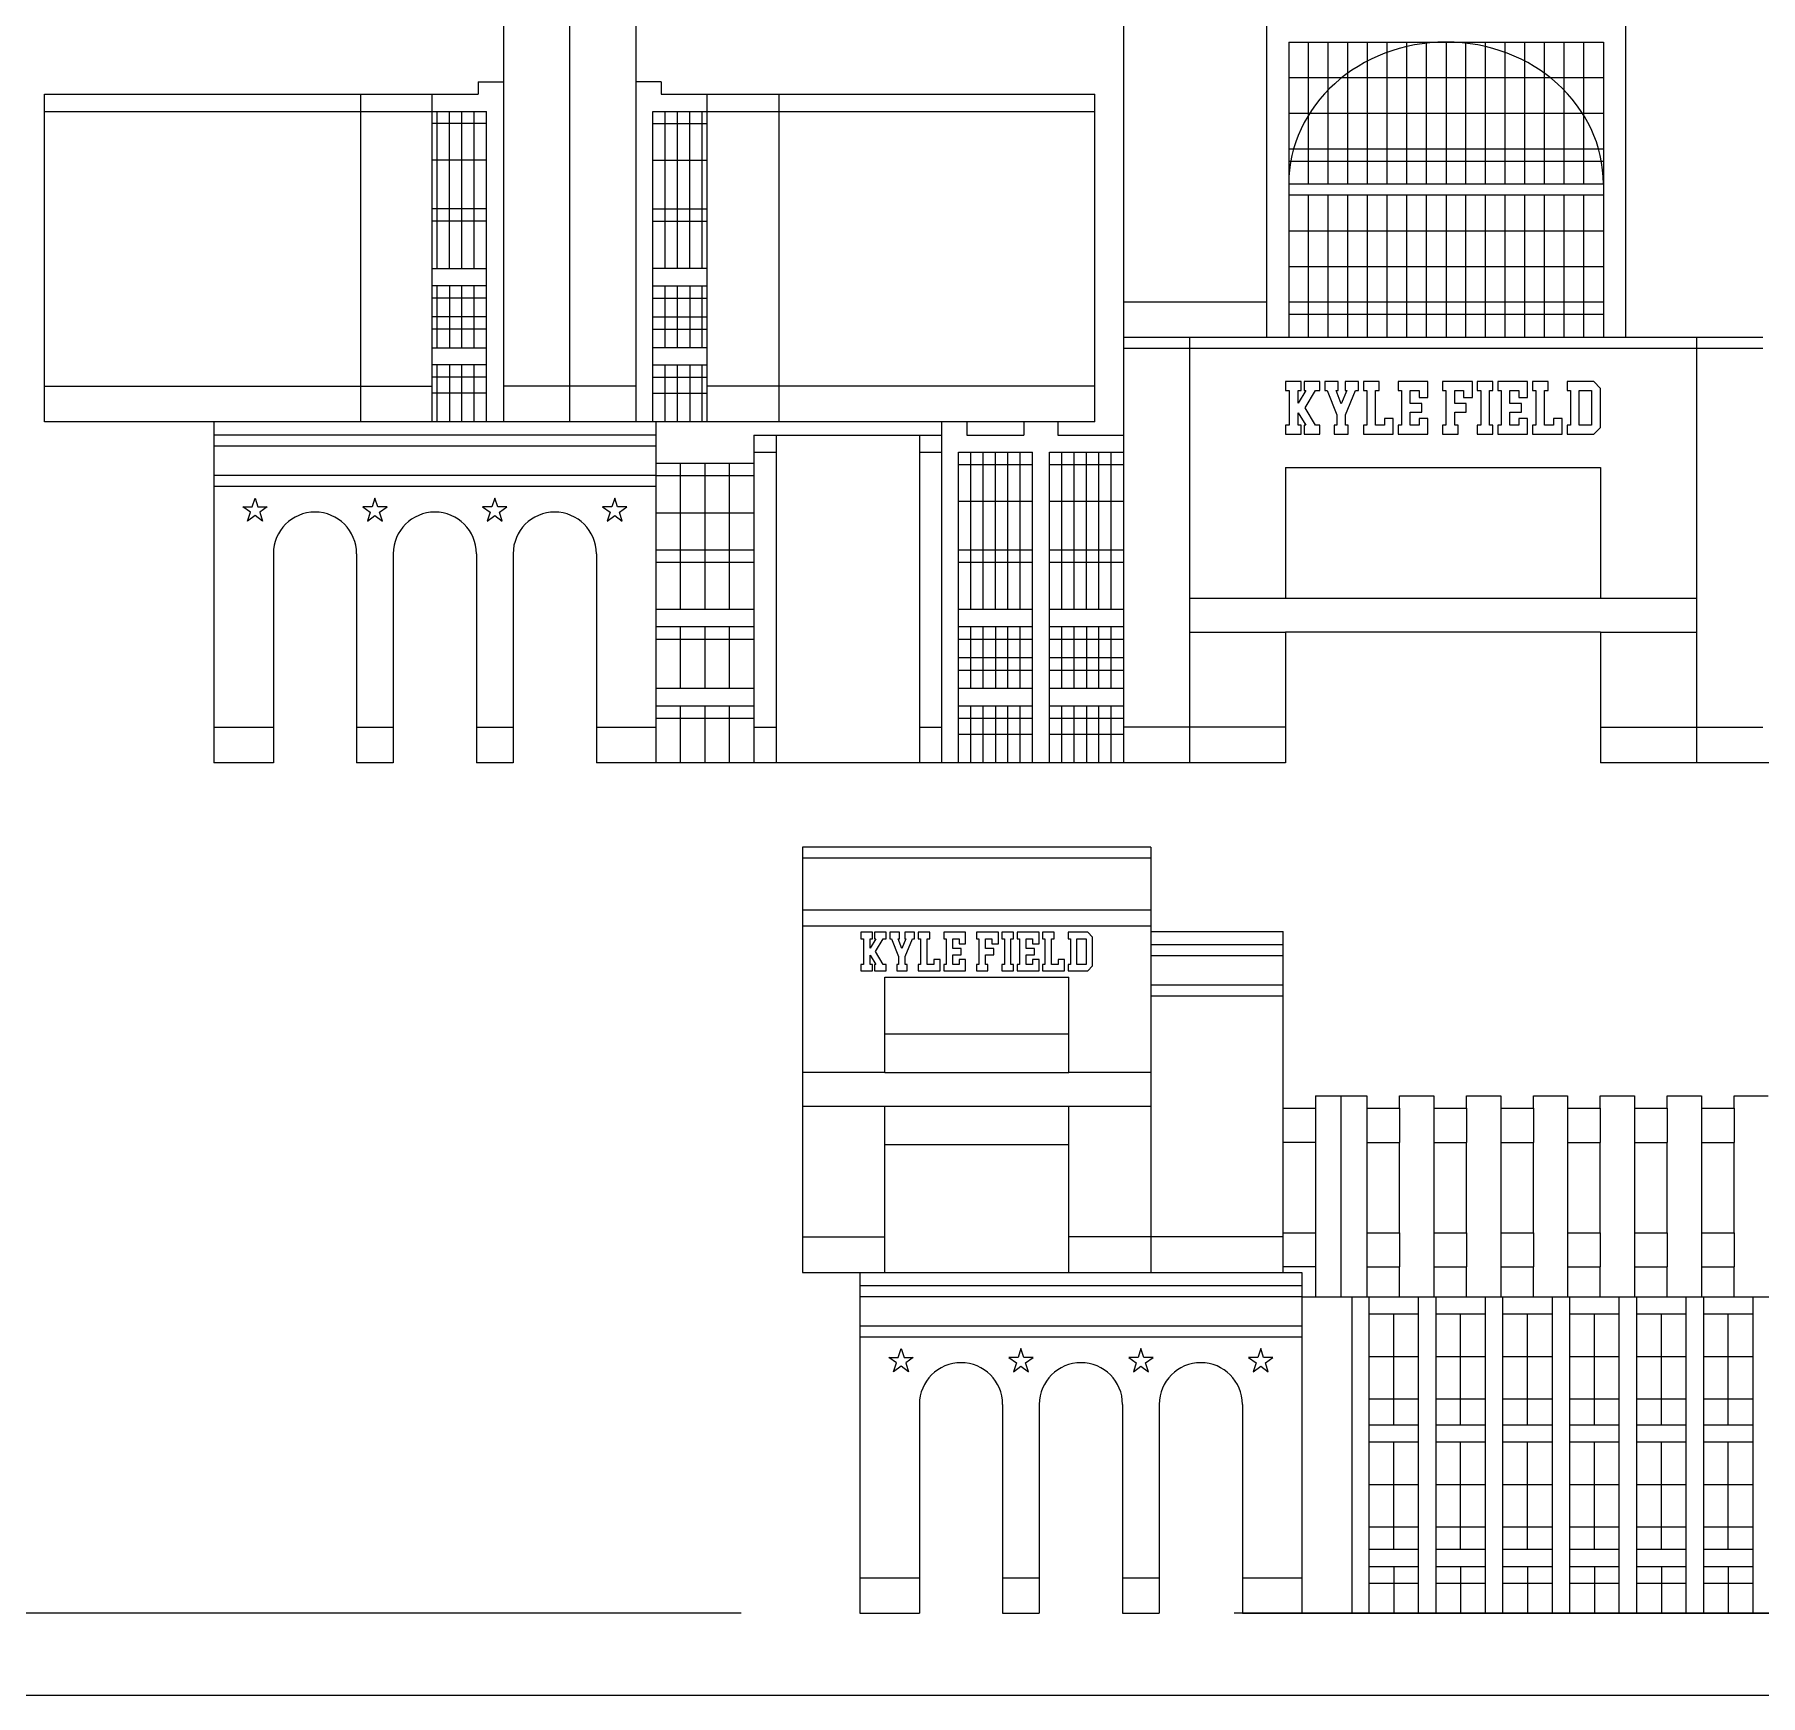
# Model space of a CAD drawing. Header units: inches. Extents: x -1530 to 385, y -443 to 699.
# Drawn here: x 191.54 to 196.79, y 49.57 to 54.63 of the extents above; entities that cross this region are included whole.
import ezdxf

# ---------------------------------------------------------------- set-up
doc = ezdxf.new("R2010")
doc.units = ezdxf.units.IN
doc.header["$LTSCALE"] = 0.5
doc.header["$MEASUREMENT"] = 0
doc.linetypes.add('ACAD_ISO02W100', pattern=[15, 12, -3])
doc.layers.add('01Table', color=1, linetype='Continuous')
for name, color, linetype, lineweight in [('02Material Outline', 3, 'Continuous', 0), ('03Cut', 5, 'Continuous', 0), ('04Score', 2, 'Continuous', 0)]:
    doc.layers.add(name, color=color, linetype=linetype, lineweight=lineweight)

msp = doc.modelspace()

# ---------------------------------------------------------------- linework, layer by layer
at = {"layer": '01Table'}
msp.add_lwpolyline([(170.9403, 67.5717), (202.9403, 67.5717), (202.9403, 49.5717), (170.9403, 49.5717)], close=True, dxfattribs=at)
at = {"layer": '02Material Outline', "linetype": 'ACAD_ISO02W100'}
msp.add_lwpolyline([(171.1903, 67.3217), (201.1903, 67.3217), (201.1903, 49.8217), (171.1903, 49.8217)], close=True, dxfattribs=at)
at = {"layer": '03Cut'}
for p, q in [((195.2896, 56.5816), (195.2896, 53.7037)), ((192.9676, 54.7411), (192.9676, 53.4471)), ((193.1688, 53.4471), (193.1688, 54.7411)), ((193.3701, 54.7411), (193.3701, 53.4471)), ((194.8536, 54.7004), (194.8536, 52.4097)), ((196.3816, 54.6695), (196.3816, 53.7037)), ((192.8901, 54.4817), (192.8901, 54.4438)), ((192.8901, 54.4817), (192.9676, 54.4817)), ((193.4475, 54.4817), (193.3701, 54.4817)), ((193.4475, 54.4817), (193.4475, 54.4438)), ((191.5707, 53.4471), (191.5707, 54.4438)), ((191.5707, 54.4438), (192.8901, 54.4438)), ((192.5326, 54.4438), (192.5326, 53.4471)), ((192.75, 53.4471), (192.75, 54.4438)), ((193.4475, 54.4438), (194.7669, 54.4438)), ((193.5876, 53.4471), (193.5876, 54.4438)), ((193.805, 54.4438), (193.805, 53.4471)), ((194.7669, 53.4471), (194.7669, 54.4438)), ((196.7991, 53.7037), (194.8536, 53.7037)), ((195.0548, 53.7037), (195.0548, 52.4097)), ((196.5978, 53.7037), (196.5978, 52.4097)), ((194.7669, 53.4471), (191.5707, 53.4471)), ((192.086, 53.4471), (192.086, 52.4097)), ((193.4311, 53.4471), (193.4311, 52.4097)), ((194.2998, 53.4471), (194.2998, 52.4097)), ((194.3777, 53.4471), (194.3777, 53.4064)), ((194.551, 53.4471), (194.551, 53.4064)), ((194.6545, 53.4471), (194.6545, 53.4064)), ((193.7296, 53.4064), (193.7296, 52.4097)), ((193.7296, 53.4064), (194.2998, 53.4064)), ((194.3777, 53.4064), (194.551, 53.4064)), ((194.6545, 53.4064), (194.8536, 53.4064)), ((193.4311, 53.3207), (193.7296, 53.3207)), ((195.3475, 53.3084), (196.3052, 53.3084)), ((195.3475, 53.3084), (195.3475, 52.9108)), ((196.3052, 53.3084), (196.3052, 52.9108)), ((192.2671, 53.0456), (192.2671, 52.4097)), ((192.5203, 53.0456), (192.5203, 52.4097)), ((192.6319, 53.0456), (192.6319, 52.4097)), ((192.8851, 53.0456), (192.8851, 52.4097)), ((192.9967, 53.0456), (192.9967, 52.4097)), ((193.2499, 53.0456), (193.2499, 52.4097)), ((195.3475, 52.9108), (196.3052, 52.9108)), ((195.3475, 52.8073), (195.3475, 52.4097)), ((196.3052, 52.8073), (195.3475, 52.8073)), ((196.3052, 52.8073), (196.3052, 52.4097)), ((192.2671, 52.4097), (192.086, 52.4097)), ((192.6319, 52.4097), (192.5203, 52.4097)), ((192.9967, 52.4097), (192.8851, 52.4097)), ((195.3475, 52.4097), (193.2499, 52.4097)), ((198.4027, 52.4097), (196.3052, 52.4097)), ((193.8773, 52.1531), (193.8773, 50.8591)), ((194.9377, 52.1531), (193.8773, 52.1531)), ((194.9377, 52.1531), (194.9377, 50.8591)), ((194.9377, 51.8965), (195.3402, 51.8965)), ((195.3402, 50.8591), (195.3402, 51.8965)), ((194.1274, 51.4676), (194.1274, 51.7577)), ((194.1274, 51.7577), (194.6877, 51.7577)), ((194.6877, 51.4676), (194.6877, 51.7577)), ((194.1274, 51.585), (194.6877, 51.585)), ((194.1274, 51.4676), (194.6877, 51.4676)), ((195.4386, 51.3963), (195.5946, 51.3963)), ((195.4386, 51.3963), (195.4386, 51.3583)), ((195.5166, 50.7848), (195.5166, 51.3963)), ((195.5946, 51.3963), (195.5946, 51.3583)), ((195.6943, 51.3583), (195.6943, 51.3963)), ((195.6943, 51.3963), (195.7982, 51.3963)), ((195.7982, 51.3963), (195.7982, 51.3583)), ((195.8979, 51.3583), (195.8979, 51.3963)), ((195.8979, 51.3963), (196.0018, 51.3963)), ((196.0018, 51.3963), (196.0018, 51.3583)), ((196.1014, 51.3583), (196.1014, 51.3963)), ((196.1014, 51.3963), (196.2053, 51.3963)), ((196.2053, 51.3963), (196.2053, 51.3583)), ((196.305, 51.3583), (196.305, 51.3963)), ((196.305, 51.3963), (196.4089, 51.3963)), ((196.4089, 51.3963), (196.4089, 51.3583)), ((196.5086, 51.3583), (196.5086, 51.3963)), ((196.5086, 51.3963), (196.6125, 51.3963)), ((196.6125, 51.3963), (196.6125, 51.3583)), ((196.7122, 51.3583), (196.7122, 51.3963)), ((196.7122, 51.3963), (196.8161, 51.3963)), ((194.1274, 50.8591), (194.1274, 51.364)), ((194.6877, 51.364), (194.1274, 51.364)), ((194.6877, 50.8591), (194.6877, 51.364)), ((195.3402, 51.3583), (195.4386, 51.3583)), ((195.5946, 51.3583), (195.6943, 51.3583)), ((195.7982, 51.3583), (195.8979, 51.3583)), ((196.0018, 51.3583), (196.1014, 51.3583)), ((196.2053, 51.3583), (196.305, 51.3583)), ((196.4089, 51.3583), (196.5086, 51.3583)), ((196.6125, 51.3583), (196.7122, 51.3583)), ((194.6877, 51.2466), (194.1274, 51.2466)), ((195.4386, 51.2542), (195.3402, 51.2542)), ((195.4386, 51.2542), (195.4386, 50.9797)), ((195.5946, 51.2542), (195.5946, 50.9797)), ((195.5946, 51.2542), (195.6943, 51.2542)), ((195.6943, 50.9797), (195.6943, 51.2542)), ((195.7982, 51.2542), (195.7982, 50.9797)), ((195.7982, 51.2542), (195.8979, 51.2542)), ((195.8979, 50.9797), (195.8979, 51.2542)), ((196.0018, 51.2542), (196.0018, 50.9797)), ((196.0018, 51.2542), (196.1014, 51.2542)), ((196.1014, 50.9797), (196.1014, 51.2542)), ((196.2053, 51.2542), (196.2053, 50.9797)), ((196.2053, 51.2542), (196.305, 51.2542)), ((196.305, 50.9797), (196.305, 51.2542)), ((196.4089, 51.2542), (196.4089, 50.9797)), ((196.4089, 51.2542), (196.5086, 51.2542)), ((196.5086, 50.9797), (196.5086, 51.2542)), ((196.6125, 51.2542), (196.6125, 50.9797)), ((196.6125, 51.2542), (196.7122, 51.2542)), ((196.7122, 50.9797), (196.7122, 51.2542)), ((195.3402, 50.9797), (195.4386, 50.9797)), ((195.5946, 50.9797), (195.6943, 50.9797)), ((195.7982, 50.9797), (195.8979, 50.9797)), ((196.0018, 50.9797), (196.1014, 50.9797)), ((196.2053, 50.9797), (196.305, 50.9797)), ((196.4089, 50.9797), (196.5086, 50.9797)), ((196.6125, 50.9797), (196.7122, 50.9797)), ((193.8773, 50.8591), (195.3971, 50.8591)), ((194.052, 50.8591), (194.052, 49.8217)), ((195.4386, 50.8756), (195.3402, 50.8756)), ((195.3971, 50.8591), (195.3971, 49.8217)), ((195.4386, 50.8756), (195.4386, 50.7848)), ((195.5946, 50.8756), (195.5946, 50.7848)), ((195.5946, 50.8756), (195.6943, 50.8756)), ((195.6943, 50.7848), (195.6943, 50.8756)), ((195.7982, 50.8756), (195.7982, 50.7848)), ((195.7982, 50.8756), (195.8979, 50.8756)), ((195.8979, 50.7848), (195.8979, 50.8756)), ((196.0018, 50.8756), (196.0018, 50.7848)), ((196.0018, 50.8756), (196.1014, 50.8756)), ((196.1014, 50.7848), (196.1014, 50.8756)), ((196.2053, 50.8756), (196.2053, 50.7848)), ((196.2053, 50.8756), (196.305, 50.8756)), ((196.305, 50.7848), (196.305, 50.8756)), ((196.4089, 50.8756), (196.4089, 50.7848)), ((196.4089, 50.8756), (196.5086, 50.8756)), ((196.5086, 50.7848), (196.5086, 50.8756)), ((196.6125, 50.8756), (196.6125, 50.7848)), ((196.6125, 50.8756), (196.7122, 50.8756)), ((196.7122, 50.7848), (196.7122, 50.8756)), ((195.3971, 50.7848), (196.9736, 50.7848)), ((194.2331, 50.4575), (194.2331, 49.8217)), ((194.4863, 50.4575), (194.4863, 49.8217)), ((194.5979, 50.4575), (194.5979, 49.8217)), ((194.8511, 50.4575), (194.8511, 49.8217)), ((194.9627, 50.4575), (194.9627, 49.8217)), ((195.2159, 50.4575), (195.2159, 49.8217)), ((194.052, 49.8217), (194.2331, 49.8217)), ((194.4863, 49.8217), (194.5979, 49.8217)), ((194.8511, 49.8217), (194.9627, 49.8217)), ((195.2159, 49.8217), (200.0264, 49.8217))]:
    msp.add_line(p, q, dxfattribs=at)
for centre in [(192.3937, 53.0456), (192.7585, 53.0456), (193.1233, 53.0456), (194.3597, 50.4575), (194.7245, 50.4575), (195.0893, 50.4575)]:
    msp.add_arc(centre, 0.1266, 0, 180, dxfattribs=at)
at = {"layer": '04Score'}
for p, q in [((195.3567, 54.6024), (196.3145, 54.6024)), ((195.3567, 54.6024), (195.3567, 53.7037)), ((195.4166, 54.1698), (195.4166, 54.6024)), ((195.4765, 54.1698), (195.4765, 54.6024)), ((195.5363, 54.1698), (195.5363, 54.6024)), ((195.5962, 54.1698), (195.5962, 54.6024)), ((195.656, 54.1698), (195.656, 54.6024)), ((195.7159, 54.1698), (195.7159, 54.6024)), ((195.7757, 54.1698), (195.7757, 54.6024)), ((195.8356, 54.6024), (195.8356, 54.1698)), ((195.8955, 54.1698), (195.8955, 54.6024)), ((195.9553, 54.1698), (195.9553, 54.6024)), ((196.0152, 54.1698), (196.0152, 54.6024)), ((196.075, 54.1698), (196.075, 54.6024)), ((196.1349, 54.1698), (196.1349, 54.6024)), ((196.1948, 54.1698), (196.1948, 54.6024)), ((196.2546, 54.1698), (196.2546, 54.6024)), ((196.3145, 54.6024), (196.3145, 53.7037)), ((195.3567, 54.4942), (196.3145, 54.4942)), ((191.5707, 54.3916), (192.9154, 54.3916)), ((192.7656, 53.9132), (192.7656, 54.3916)), ((192.803, 53.9132), (192.803, 54.3916)), ((192.8405, 53.9132), (192.8405, 54.3916)), ((192.878, 53.9132), (192.878, 54.3916)), ((192.9154, 53.4471), (192.9154, 54.3916)), ((193.4222, 54.3916), (194.7669, 54.3916)), ((193.4222, 53.4471), (193.4222, 54.3916)), ((193.4597, 53.9132), (193.4597, 54.3916)), ((193.4971, 53.9132), (193.4971, 54.3916)), ((193.5346, 53.9132), (193.5346, 54.3916)), ((193.572, 53.9132), (193.572, 54.3916)), ((195.3567, 54.3861), (196.3145, 54.3861)), ((192.9154, 54.3541), (192.75, 54.3541)), ((193.4222, 54.3541), (193.5876, 54.3541)), ((195.3567, 54.278), (196.3145, 54.278)), ((192.9154, 54.2435), (192.75, 54.2435)), ((193.4222, 54.2435), (193.5876, 54.2435)), ((195.3567, 54.2404), (196.3145, 54.2404)), ((196.3145, 54.1698), (195.3567, 54.1698)), ((196.3145, 54.1363), (195.3567, 54.1363)), ((195.4166, 53.7037), (195.4166, 54.1363)), ((195.4765, 53.7037), (195.4765, 54.1363)), ((195.5363, 53.7037), (195.5363, 54.1363)), ((195.5962, 53.7037), (195.5962, 54.1363)), ((195.656, 53.7037), (195.656, 54.1363)), ((195.7159, 53.7037), (195.7159, 54.1363)), ((195.7757, 53.7037), (195.7757, 54.1363)), ((195.8356, 54.1363), (195.8356, 53.7037)), ((195.8955, 53.7037), (195.8955, 54.1363)), ((195.9553, 53.7037), (195.9553, 54.1363)), ((196.0152, 53.7037), (196.0152, 54.1363)), ((196.075, 53.7037), (196.075, 54.1363)), ((196.1349, 53.7037), (196.1349, 54.1363)), ((196.1948, 53.7037), (196.1948, 54.1363)), ((196.2546, 53.7037), (196.2546, 54.1363)), ((192.9154, 54.0953), (192.75, 54.0953)), ((192.9154, 54.0577), (192.75, 54.0577)), ((193.4222, 54.0953), (193.5876, 54.0953)), ((193.4222, 54.0577), (193.5876, 54.0577)), ((195.3567, 54.0281), (196.3145, 54.0281)), ((192.75, 53.9132), (192.9154, 53.9132)), ((193.5876, 53.9132), (193.4222, 53.9132)), ((195.3567, 53.92), (196.3145, 53.92)), ((192.9154, 53.8611), (192.75, 53.8611)), ((192.7656, 53.6725), (192.7656, 53.8611)), ((192.803, 53.8611), (192.803, 53.6725)), ((192.8405, 53.6725), (192.8405, 53.8611)), ((192.878, 53.6725), (192.878, 53.8611)), ((193.4222, 53.8611), (193.5876, 53.8611)), ((193.4597, 53.6725), (193.4597, 53.8611)), ((193.4971, 53.6725), (193.4971, 53.8611)), ((193.5346, 53.8611), (193.5346, 53.6725)), ((193.572, 53.6725), (193.572, 53.8611)), ((192.9154, 53.8235), (192.75, 53.8235)), ((193.4222, 53.8235), (193.5876, 53.8235)), ((194.8536, 53.8118), (195.2896, 53.8118)), ((195.3567, 53.8118), (196.3145, 53.8118)), ((192.9154, 53.7668), (192.75, 53.7668)), ((192.9154, 53.7292), (192.75, 53.7292)), ((193.4222, 53.7668), (193.5876, 53.7668)), ((193.4222, 53.7292), (193.5876, 53.7292)), ((195.3567, 53.7743), (196.3145, 53.7743)), ((192.75, 53.6725), (192.9154, 53.6725)), ((193.5876, 53.6725), (193.4222, 53.6725)), ((196.7991, 53.6702), (194.8536, 53.6702)), ((192.9154, 53.6204), (192.75, 53.6204)), ((192.9154, 53.5828), (192.75, 53.5828)), ((192.7656, 53.4471), (192.7656, 53.6204)), ((192.803, 53.6204), (192.803, 53.4471)), ((192.8405, 53.4471), (192.8405, 53.6204)), ((192.878, 53.4471), (192.878, 53.6204)), ((193.4222, 53.6204), (193.5876, 53.6204)), ((193.4222, 53.5828), (193.5876, 53.5828)), ((193.4597, 53.4471), (193.4597, 53.6204)), ((193.4971, 53.4471), (193.4971, 53.6204)), ((193.5346, 53.6204), (193.5346, 53.4471)), ((193.572, 53.4471), (193.572, 53.6204)), ((191.5707, 53.5552), (192.75, 53.5552)), ((192.9154, 53.5337), (192.75, 53.5337)), ((193.3701, 53.5552), (192.9676, 53.5552)), ((193.4222, 53.5337), (193.5876, 53.5337)), ((194.7669, 53.5552), (193.5876, 53.5552)), ((193.4311, 53.4064), (192.086, 53.4064)), ((193.4311, 53.3728), (192.086, 53.3728)), ((193.7967, 53.4064), (193.7967, 52.4097)), ((194.2328, 53.4064), (194.2328, 52.4097)), ((193.5057, 52.8758), (193.5057, 53.3207)), ((193.5803, 53.3207), (193.5803, 52.8758)), ((193.655, 52.8758), (193.655, 53.3207)), ((193.7296, 53.3542), (193.7967, 53.3542)), ((194.2328, 53.3542), (194.2998, 53.3542)), ((194.352, 53.3542), (194.5767, 53.3542)), ((194.352, 52.4097), (194.352, 53.3542)), ((194.352, 53.3167), (194.5767, 53.3167)), ((194.3894, 52.8758), (194.3894, 53.3542)), ((194.4269, 52.8758), (194.4269, 53.3542)), ((194.4643, 52.8758), (194.4643, 53.3542)), ((194.5018, 52.8758), (194.5018, 53.3542)), ((194.5393, 52.8758), (194.5393, 53.3542)), ((194.5767, 52.4097), (194.5767, 53.3542)), ((194.6288, 53.3542), (194.8536, 53.3542)), ((194.6288, 52.4097), (194.6288, 53.3542)), ((194.6288, 53.3167), (194.8536, 53.3167)), ((194.6663, 52.8758), (194.6663, 53.3542)), ((194.7038, 52.8758), (194.7038, 53.3542)), ((194.7412, 52.8758), (194.7412, 53.3542)), ((194.7787, 52.8758), (194.7787, 53.3542)), ((194.8161, 52.8758), (194.8161, 53.3542)), ((193.4311, 53.2833), (192.086, 53.2833)), ((193.4311, 53.2832), (193.7296, 53.2832)), ((193.4311, 53.2498), (192.086, 53.2498)), ((194.352, 53.206), (194.5767, 53.206)), ((194.6288, 53.206), (194.8536, 53.206)), ((193.4311, 53.1705), (193.7296, 53.1705)), ((193.4311, 53.0579), (193.7296, 53.0579)), ((194.352, 53.0579), (194.5767, 53.0579)), ((194.6288, 53.0579), (194.8536, 53.0579)), ((193.4311, 53.0203), (193.7296, 53.0203)), ((194.352, 53.0203), (194.5767, 53.0203)), ((194.6288, 53.0203), (194.8536, 53.0203)), ((195.0548, 52.9108), (195.3475, 52.9108)), ((196.3052, 52.9108), (196.5978, 52.9108)), ((193.7296, 52.8758), (193.4311, 52.8758)), ((194.5767, 52.8758), (194.352, 52.8758)), ((194.8536, 52.8758), (194.6288, 52.8758)), ((193.4311, 52.8237), (193.7296, 52.8237)), ((193.4311, 52.7861), (193.7296, 52.7861)), ((193.5057, 52.6351), (193.5057, 52.8237)), ((193.5803, 52.8237), (193.5803, 52.6351)), ((193.655, 52.6351), (193.655, 52.8237)), ((194.352, 52.8237), (194.5767, 52.8237)), ((194.352, 52.7861), (194.5767, 52.7861)), ((194.3894, 52.6351), (194.3894, 52.8237)), ((194.4269, 52.6351), (194.4269, 52.8237)), ((194.4643, 52.8237), (194.4643, 52.6351)), ((194.5018, 52.6351), (194.5018, 52.8237)), ((194.5393, 52.6351), (194.5393, 52.8237)), ((194.6288, 52.8237), (194.8536, 52.8237)), ((194.6288, 52.7861), (194.8536, 52.7861)), ((194.6663, 52.6351), (194.6663, 52.8237)), ((194.7038, 52.6351), (194.7038, 52.8237)), ((194.7412, 52.8237), (194.7412, 52.6351)), ((194.7787, 52.6351), (194.7787, 52.8237)), ((194.8161, 52.6351), (194.8161, 52.8237)), ((195.0548, 52.8073), (195.3475, 52.8073)), ((196.3052, 52.8073), (196.5978, 52.8073)), ((194.352, 52.7294), (194.5767, 52.7294)), ((194.352, 52.6918), (194.5767, 52.6918)), ((194.6288, 52.7294), (194.8536, 52.7294)), ((194.6288, 52.6918), (194.8536, 52.6918)), ((193.7296, 52.6351), (193.4311, 52.6351)), ((194.5767, 52.6351), (194.352, 52.6351)), ((194.8536, 52.6351), (194.6288, 52.6351)), ((193.4311, 52.5829), (193.7296, 52.5829)), ((193.5057, 52.4097), (193.5057, 52.5829)), ((193.5803, 52.5829), (193.5803, 52.4097)), ((193.655, 52.4097), (193.655, 52.5829)), ((194.352, 52.5829), (194.5767, 52.5829)), ((194.3894, 52.4097), (194.3894, 52.5829)), ((194.4269, 52.4097), (194.4269, 52.5829)), ((194.4643, 52.5829), (194.4643, 52.4097)), ((194.5018, 52.4097), (194.5018, 52.5829)), ((194.5393, 52.4097), (194.5393, 52.5829)), ((194.6288, 52.5829), (194.8536, 52.5829)), ((194.6663, 52.4097), (194.6663, 52.5829)), ((194.7038, 52.4097), (194.7038, 52.5829)), ((194.7412, 52.5829), (194.7412, 52.4097)), ((194.7787, 52.4097), (194.7787, 52.5829)), ((194.8161, 52.4097), (194.8161, 52.5829)), ((193.4311, 52.5454), (193.7296, 52.5454)), ((194.352, 52.5454), (194.5767, 52.5454)), ((194.6288, 52.5454), (194.8536, 52.5454)), ((192.086, 52.5178), (192.2671, 52.5178)), ((192.5203, 52.5178), (192.6319, 52.5178)), ((192.8851, 52.5178), (192.9967, 52.5178)), ((193.2499, 52.5178), (193.4311, 52.5178)), ((193.7296, 52.5178), (193.7967, 52.5178)), ((194.2328, 52.5178), (194.2998, 52.5178)), ((194.352, 52.4963), (194.5767, 52.4963)), ((194.6288, 52.4963), (194.8536, 52.4963)), ((195.3475, 52.5178), (194.8536, 52.5178)), ((196.3052, 52.5178), (196.7991, 52.5178)), ((194.9377, 52.1195), (193.8773, 52.1195)), ((194.9377, 51.9614), (193.8773, 51.9614)), ((194.9377, 51.9122), (193.8773, 51.9122)), ((195.3402, 51.8557), (194.9377, 51.8557)), ((195.3402, 51.8222), (194.9377, 51.8222)), ((195.3402, 51.7327), (194.9377, 51.7327)), ((195.3402, 51.6991), (194.9377, 51.6991)), ((194.1274, 51.4676), (193.8773, 51.4676)), ((194.9377, 51.4676), (194.6877, 51.4676)), ((194.1274, 51.364), (193.8773, 51.364)), ((194.9377, 51.364), (194.6877, 51.364)), ((195.4386, 51.3583), (195.4386, 51.2542)), ((195.5946, 51.3583), (195.5946, 51.2542)), ((195.6943, 51.3583), (195.6943, 51.2542)), ((195.7982, 51.3583), (195.7982, 51.2542)), ((195.8979, 51.3583), (195.8979, 51.2542)), ((196.0018, 51.3583), (196.0018, 51.2542)), ((196.1014, 51.3583), (196.1014, 51.2542)), ((196.2053, 51.3583), (196.2053, 51.2542)), ((196.305, 51.3583), (196.305, 51.2542)), ((196.4089, 51.3583), (196.4089, 51.2542)), ((196.5086, 51.3583), (196.5086, 51.2542)), ((196.6125, 51.3583), (196.6125, 51.2542)), ((196.7122, 51.3583), (196.7122, 51.2542)), ((193.8773, 50.9672), (194.1274, 50.9672)), ((195.3402, 50.9672), (194.6877, 50.9672)), ((195.4386, 50.9797), (195.4386, 50.8756)), ((195.5946, 50.9797), (195.5946, 50.8756)), ((195.6943, 50.9797), (195.6943, 50.8756)), ((195.7982, 50.9797), (195.7982, 50.8756)), ((195.8979, 50.9797), (195.8979, 50.8756)), ((196.0018, 50.9797), (196.0018, 50.8756)), ((196.1014, 50.9797), (196.1014, 50.8756)), ((196.2053, 50.9797), (196.2053, 50.8756)), ((196.305, 50.9797), (196.305, 50.8756)), ((196.4089, 50.9797), (196.4089, 50.8756)), ((196.5086, 50.9797), (196.5086, 50.8756)), ((196.6125, 50.9797), (196.6125, 50.8756)), ((196.7122, 50.9797), (196.7122, 50.8756)), ((195.3971, 50.8183), (194.052, 50.8183)), ((195.3971, 50.7848), (194.052, 50.7848)), ((195.5485, 50.7848), (195.5485, 49.8217)), ((195.6006, 50.7848), (195.6006, 49.8217)), ((195.7521, 49.8217), (195.7521, 50.7848)), ((195.8042, 50.7848), (195.8042, 49.8217)), ((195.9557, 49.8217), (195.9557, 50.7848)), ((196.0078, 50.7848), (196.0078, 49.8217)), ((196.1593, 49.8217), (196.1593, 50.7848)), ((196.2114, 50.7848), (196.2114, 49.8217)), ((196.3628, 49.8217), (196.3628, 50.7848)), ((196.415, 50.7848), (196.415, 49.8217)), ((196.5664, 49.8217), (196.5664, 50.7848)), ((196.6185, 50.7848), (196.6185, 49.8217)), ((196.77, 49.8217), (196.77, 50.7848)), ((195.3971, 50.6953), (194.052, 50.6953)), ((195.6006, 50.7327), (195.7521, 50.7327)), ((195.6764, 50.3952), (195.6764, 50.7327)), ((195.8042, 50.7327), (195.9557, 50.7327)), ((195.8799, 50.3952), (195.8799, 50.7327)), ((196.0078, 50.7327), (196.1593, 50.7327)), ((196.0835, 50.3952), (196.0835, 50.7327)), ((196.2114, 50.7327), (196.3628, 50.7327)), ((196.2871, 50.3952), (196.2871, 50.7327)), ((196.415, 50.7327), (196.5664, 50.7327)), ((196.4907, 50.3952), (196.4907, 50.7327)), ((196.6185, 50.7327), (196.77, 50.7327)), ((196.6943, 50.3952), (196.6943, 50.7327)), ((195.3971, 50.6617), (194.052, 50.6617)), ((195.6006, 50.6028), (195.7521, 50.6028)), ((195.8042, 50.6028), (195.9557, 50.6028)), ((196.0078, 50.6028), (196.1593, 50.6028)), ((196.2114, 50.6028), (196.3628, 50.6028)), ((196.415, 50.6028), (196.5664, 50.6028)), ((196.6185, 50.6028), (196.77, 50.6028)), ((195.7521, 50.4729), (195.6006, 50.4729)), ((195.9557, 50.4729), (195.8042, 50.4729)), ((196.1593, 50.4729), (196.0078, 50.4729)), ((196.3628, 50.4729), (196.2114, 50.4729)), ((196.5664, 50.4729), (196.415, 50.4729)), ((196.77, 50.4729), (196.6185, 50.4729)), ((195.6006, 50.3952), (195.7521, 50.3952)), ((195.8042, 50.3952), (195.9557, 50.3952)), ((196.0078, 50.3952), (196.1593, 50.3952)), ((196.2114, 50.3952), (196.3628, 50.3952)), ((196.415, 50.3952), (196.5664, 50.3952)), ((196.6185, 50.3952), (196.77, 50.3952)), ((195.6006, 50.343), (195.7521, 50.343)), ((195.6764, 50.0166), (195.6764, 50.343)), ((195.8042, 50.343), (195.9557, 50.343)), ((195.8799, 50.0166), (195.8799, 50.343)), ((196.0078, 50.343), (196.1593, 50.343)), ((196.0835, 50.0166), (196.0835, 50.343)), ((196.2114, 50.343), (196.3628, 50.343)), ((196.2871, 50.0166), (196.2871, 50.343)), ((196.415, 50.343), (196.5664, 50.343)), ((196.4907, 50.0166), (196.4907, 50.343)), ((196.6185, 50.343), (196.77, 50.343)), ((196.6943, 50.0166), (196.6943, 50.343)), ((195.6006, 50.2132), (195.7521, 50.2132)), ((195.8042, 50.2132), (195.9557, 50.2132)), ((196.0078, 50.2132), (196.1593, 50.2132)), ((196.2114, 50.2132), (196.3628, 50.2132)), ((196.415, 50.2132), (196.5664, 50.2132)), ((196.6185, 50.2132), (196.77, 50.2132)), ((195.7521, 50.0833), (195.6006, 50.0833)), ((195.9557, 50.0833), (195.8042, 50.0833)), ((196.1593, 50.0833), (196.0078, 50.0833)), ((196.3628, 50.0833), (196.2114, 50.0833)), ((196.5664, 50.0833), (196.415, 50.0833)), ((196.77, 50.0833), (196.6185, 50.0833)), ((195.6006, 50.0166), (195.7521, 50.0166)), ((195.8042, 50.0166), (195.9557, 50.0166)), ((196.0078, 50.0166), (196.1593, 50.0166)), ((196.2114, 50.0166), (196.3628, 50.0166)), ((196.415, 50.0166), (196.5664, 50.0166)), ((196.6185, 50.0166), (196.77, 50.0166)), ((195.6006, 49.9645), (195.7521, 49.9645)), ((195.6764, 49.9645), (195.6764, 49.8217)), ((195.8042, 49.9645), (195.9557, 49.9645)), ((195.8799, 49.9645), (195.8799, 49.8217)), ((196.0078, 49.9645), (196.1593, 49.9645)), ((196.0835, 49.9645), (196.0835, 49.8217)), ((196.2114, 49.9645), (196.3628, 49.9645)), ((196.2871, 49.9645), (196.2871, 49.8217)), ((196.415, 49.9645), (196.5664, 49.9645)), ((196.4907, 49.9645), (196.4907, 49.8217)), ((196.6185, 49.9645), (196.77, 49.9645)), ((196.6943, 49.9645), (196.6943, 49.8217)), ((194.052, 49.9298), (194.2331, 49.9298)), ((194.4863, 49.9298), (194.5979, 49.9298)), ((194.8511, 49.9298), (194.9627, 49.9298)), ((195.2159, 49.9298), (195.3971, 49.9298)), ((195.7521, 49.9123), (195.6006, 49.9123)), ((195.9557, 49.9123), (195.8042, 49.9123)), ((196.1593, 49.9123), (196.0078, 49.9123)), ((196.3628, 49.9123), (196.2114, 49.9123)), ((196.5664, 49.9123), (196.415, 49.9123)), ((196.77, 49.9123), (196.6185, 49.9123))]:
    msp.add_line(p, q, dxfattribs=at)
at = {"layer": '04Score', "color": 2, "lineweight": 0}
for points in [[(195.395, 53.5691), (195.3475, 53.5691), (195.3475, 53.5426), (195.3579, 53.5426), (195.3579, 53.4363), (195.3475, 53.4363), (195.3475, 53.4097), (195.395, 53.4097), (195.395, 53.4363), (195.3851, 53.4363), (195.3851, 53.4746)], [(195.4512, 53.5692), (195.4038, 53.5692), (195.4038, 53.5426), (195.4088, 53.5426), (195.3851, 53.5041)], [(195.3851, 53.5041), (195.3851, 53.5426), (195.395, 53.5426), (195.395, 53.5691)], [(195.4072, 53.4893), (195.4387, 53.5426), (195.4512, 53.5426), (195.4512, 53.5692)], [(195.5069, 53.5692), (195.4663, 53.5692), (195.4663, 53.5424), (195.474, 53.5424), (195.5032, 53.4684)], [(195.5032, 53.4684), (195.5032, 53.4363), (195.4953, 53.4363), (195.4953, 53.4097), (195.538, 53.4097), (195.538, 53.4363), (195.5298, 53.4363), (195.5298, 53.4684), (195.5604, 53.5424), (195.5693, 53.5424), (195.5693, 53.5692)], [(195.5168, 53.5019), (195.5009, 53.5424), (195.5069, 53.5424), (195.5069, 53.5692)], [(195.5693, 53.5692), (195.5286, 53.5692), (195.5286, 53.5424), (195.5333, 53.5424), (195.5168, 53.5019)], [(195.6317, 53.5691), (195.5842, 53.5691), (195.5842, 53.5424), (195.5941, 53.5424), (195.5941, 53.4363)], [(195.6213, 53.4364), (195.6213, 53.5424), (195.6317, 53.5424), (195.6317, 53.5691)], [(195.7802, 53.5692), (195.6897, 53.5692), (195.6897, 53.5424), (195.6995, 53.5424)], [(195.6995, 53.5424), (195.6995, 53.4363)], [(195.7268, 53.5424), (195.7537, 53.5424), (195.7537, 53.5214), (195.7802, 53.5214), (195.7802, 53.5692)], [(195.7268, 53.4364), (195.7268, 53.4761), (195.7616, 53.4761), (195.7616, 53.5027), (195.7268, 53.5027), (195.7268, 53.5424)], [(195.9156, 53.5692), (195.8251, 53.5692), (195.8251, 53.5424), (195.835, 53.5424)], [(195.835, 53.5424), (195.835, 53.4363), (195.8251, 53.4363), (195.8251, 53.4097), (195.8726, 53.4097), (195.8726, 53.4363), (195.8622, 53.4363), (195.8622, 53.4761), (195.8969, 53.4761), (195.8969, 53.5027), (195.8622, 53.5027), (195.8622, 53.5424)], [(195.8622, 53.5424), (195.8891, 53.5424), (195.8891, 53.5214), (195.9156, 53.5214), (195.9156, 53.5692)], [(196.0836, 53.5692), (195.993, 53.5692), (195.993, 53.5424), (196.0029, 53.5424)], [(196.0029, 53.5424), (196.0029, 53.4363)], [(196.0301, 53.5424), (196.0571, 53.5424), (196.0571, 53.5214), (196.0836, 53.5214), (196.0836, 53.5692)], [(196.0301, 53.4364), (196.0301, 53.4761), (196.0649, 53.4761), (196.0649, 53.5027), (196.0301, 53.5027), (196.0301, 53.5424)], [(196.146, 53.5691), (196.0985, 53.5691), (196.0985, 53.5424), (196.1084, 53.5424), (196.1084, 53.4363)], [(196.1356, 53.4364), (196.1356, 53.5424), (196.146, 53.5424), (196.146, 53.5691)], [(196.2138, 53.4363), (196.204, 53.4363), (196.204, 53.4097), (196.2848, 53.4097), (196.3053, 53.4301), (196.3053, 53.5484), (196.2848, 53.5691)], [(196.2848, 53.5691), (196.204, 53.5691), (196.204, 53.5424), (196.2138, 53.5424)], [(196.2138, 53.5424), (196.2138, 53.4363)], [(196.2405, 53.4364), (196.2405, 53.5423), (196.2786, 53.5423)], [(196.2786, 53.5423), (196.2786, 53.4364), (196.2405, 53.4364)], [(195.3851, 53.4746), (195.4087, 53.4363), (195.4038, 53.4363), (195.4038, 53.4097), (195.4512, 53.4097), (195.4512, 53.4363), (195.4387, 53.4363), (195.4072, 53.4893)], [(195.5941, 53.4363), (195.5842, 53.4363), (195.5842, 53.4097), (195.6748, 53.4097), (195.6748, 53.4572)], [(195.6748, 53.4572), (195.6482, 53.4572), (195.6482, 53.4364), (195.6213, 53.4364)], [(195.6995, 53.4363), (195.6897, 53.4363), (195.6897, 53.4097), (195.7802, 53.4097), (195.7802, 53.4572)], [(195.7802, 53.4572), (195.7537, 53.4572), (195.7537, 53.4364), (195.7268, 53.4364)], [(196.0029, 53.4363), (195.993, 53.4363), (195.993, 53.4097), (196.0836, 53.4097), (196.0836, 53.4572)], [(196.0836, 53.4572), (196.0571, 53.4572), (196.0571, 53.4364), (196.0301, 53.4364)], [(196.1084, 53.4363), (196.0985, 53.4363), (196.0985, 53.4097), (196.189, 53.4097), (196.189, 53.4572)], [(196.189, 53.4572), (196.1625, 53.4572), (196.1625, 53.4364), (196.1356, 53.4364)], [(194.09, 51.8937), (194.0551, 51.8937), (194.0551, 51.8742), (194.0627, 51.8742), (194.0627, 51.796), (194.0551, 51.796), (194.0551, 51.7764), (194.09, 51.7764), (194.09, 51.796), (194.0827, 51.796), (194.0827, 51.8242)], [(194.1314, 51.8938), (194.0965, 51.8938), (194.0965, 51.8742), (194.1002, 51.8742), (194.0827, 51.8459)], [(194.0827, 51.8459), (194.0827, 51.8742), (194.09, 51.8742), (194.09, 51.8937)], [(194.099, 51.835), (194.1222, 51.8742), (194.1314, 51.8742), (194.1314, 51.8938)], [(194.1724, 51.8938), (194.1425, 51.8938), (194.1425, 51.8741), (194.1482, 51.8741), (194.1696, 51.8196)], [(194.1696, 51.8196), (194.1696, 51.796), (194.1639, 51.796), (194.1639, 51.7764), (194.1953, 51.7764), (194.1953, 51.796), (194.1892, 51.796), (194.1892, 51.8196), (194.2117, 51.8741), (194.2183, 51.8741), (194.2183, 51.8938)], [(194.1797, 51.8443), (194.168, 51.8741), (194.1724, 51.8741), (194.1724, 51.8938)], [(194.2183, 51.8938), (194.1883, 51.8938), (194.1883, 51.8741), (194.1918, 51.8741), (194.1797, 51.8443)], [(194.2642, 51.8937), (194.2293, 51.8937), (194.2293, 51.8741), (194.2366, 51.8741), (194.2366, 51.796)], [(194.2566, 51.7961), (194.2566, 51.8741), (194.2642, 51.8741), (194.2642, 51.8937)], [(194.3736, 51.8938), (194.3069, 51.8938), (194.3069, 51.8741), (194.3142, 51.8741)], [(194.3342, 51.8741), (194.354, 51.8741), (194.354, 51.8587), (194.3736, 51.8587), (194.3736, 51.8938)], [(194.4732, 51.8938), (194.4066, 51.8938), (194.4066, 51.8741), (194.4139, 51.8741)], [(194.4339, 51.8741), (194.4537, 51.8741), (194.4537, 51.8587), (194.4732, 51.8587), (194.4732, 51.8938)], [(194.5969, 51.8938), (194.5302, 51.8938), (194.5302, 51.8741), (194.5375, 51.8741)], [(194.5575, 51.8741), (194.5773, 51.8741), (194.5773, 51.8587), (194.5969, 51.8587), (194.5969, 51.8938)], [(194.6428, 51.8937), (194.6078, 51.8937), (194.6078, 51.8741), (194.6151, 51.8741), (194.6151, 51.796)], [(194.6351, 51.7961), (194.6351, 51.8741), (194.6428, 51.8741), (194.6428, 51.8937)], [(194.6927, 51.796), (194.6855, 51.796), (194.6855, 51.7764), (194.745, 51.7764), (194.76, 51.7914), (194.76, 51.8786), (194.745, 51.8937)], [(194.745, 51.8937), (194.6855, 51.8937), (194.6855, 51.8741), (194.6927, 51.8741)], [(194.3142, 51.8741), (194.3142, 51.796)], [(194.3342, 51.7961), (194.3342, 51.8253), (194.3599, 51.8253), (194.3599, 51.8449), (194.3342, 51.8449), (194.3342, 51.8741)], [(194.4139, 51.8741), (194.4139, 51.796), (194.4066, 51.796), (194.4066, 51.7764), (194.4415, 51.7764), (194.4415, 51.796), (194.4339, 51.796), (194.4339, 51.8253), (194.4595, 51.8253), (194.4595, 51.8449), (194.4339, 51.8449), (194.4339, 51.8741)], [(194.5375, 51.8741), (194.5375, 51.796)], [(194.5575, 51.7961), (194.5575, 51.8253), (194.5831, 51.8253), (194.5831, 51.8449), (194.5575, 51.8449), (194.5575, 51.8741)], [(194.6927, 51.8741), (194.6927, 51.796)], [(194.7124, 51.7961), (194.7124, 51.8741), (194.7404, 51.8741)], [(194.7404, 51.8741), (194.7404, 51.7961), (194.7124, 51.7961)], [(194.0827, 51.8242), (194.1001, 51.796), (194.0965, 51.796), (194.0965, 51.7764), (194.1314, 51.7764), (194.1314, 51.796), (194.1222, 51.796), (194.099, 51.835)], [(194.2366, 51.796), (194.2293, 51.796), (194.2293, 51.7764), (194.2959, 51.7764), (194.2959, 51.8114)], [(194.2959, 51.8114), (194.2764, 51.8114), (194.2764, 51.7961), (194.2566, 51.7961)], [(194.3142, 51.796), (194.3069, 51.796), (194.3069, 51.7764), (194.3736, 51.7764), (194.3736, 51.8114)], [(194.3736, 51.8114), (194.354, 51.8114), (194.354, 51.7961), (194.3342, 51.7961)], [(194.5375, 51.796), (194.5302, 51.796), (194.5302, 51.7764), (194.5969, 51.7764), (194.5969, 51.8114)], [(194.5969, 51.8114), (194.5773, 51.8114), (194.5773, 51.7961), (194.5575, 51.7961)], [(194.6151, 51.796), (194.6078, 51.796), (194.6078, 51.7764), (194.6745, 51.7764), (194.6745, 51.8114)], [(194.6745, 51.8114), (194.655, 51.8114), (194.655, 51.7961), (194.6351, 51.7961)]]:
    msp.add_lwpolyline(points, dxfattribs=at)
for points in [[(195.978, 53.5691), (195.9306, 53.5691), (195.9306, 53.5424), (195.9409, 53.5424), (195.9409, 53.4363), (195.9306, 53.4363), (195.9306, 53.4097), (195.978, 53.4097), (195.978, 53.4363), (195.9677, 53.4363), (195.9677, 53.5424), (195.978, 53.5424)], [(194.5192, 51.8937), (194.4842, 51.8937), (194.4842, 51.8741), (194.4919, 51.8741), (194.4919, 51.796), (194.4842, 51.796), (194.4842, 51.7764), (194.5192, 51.7764), (194.5192, 51.796), (194.5115, 51.796), (194.5115, 51.8741), (194.5192, 51.8741)]]:
    msp.add_lwpolyline(points, close=True, dxfattribs=at)
at = {"layer": '04Score'}
for points in [[(192.2113, 53.2151), (192.2201, 53.1882), (192.2483, 53.1882), (192.2255, 53.1716), (192.2342, 53.1447), (192.2113, 53.1614), (192.1884, 53.1447), (192.1972, 53.1716), (192.1743, 53.1882), (192.2026, 53.1882)], [(192.5761, 53.2151), (192.5674, 53.1882), (192.5391, 53.1882), (192.562, 53.1716), (192.5533, 53.1447), (192.5761, 53.1614), (192.599, 53.1447), (192.5903, 53.1716), (192.6131, 53.1882), (192.5849, 53.1882)], [(192.9409, 53.2151), (192.9322, 53.1882), (192.9039, 53.1882), (192.9268, 53.1716), (192.9181, 53.1447), (192.9409, 53.1614), (192.9638, 53.1447), (192.9551, 53.1716), (192.9779, 53.1882), (192.9497, 53.1882)], [(193.3057, 53.2151), (193.297, 53.1882), (193.2687, 53.1882), (193.2916, 53.1716), (193.2829, 53.1447), (193.3057, 53.1614), (193.3286, 53.1447), (193.3199, 53.1716), (193.3427, 53.1882), (193.3145, 53.1882)], [(194.1773, 50.6271), (194.1861, 50.6002), (194.2143, 50.6002), (194.1915, 50.5836), (194.2002, 50.5567), (194.1773, 50.5733), (194.1545, 50.5567), (194.1632, 50.5836), (194.1403, 50.6002), (194.1686, 50.6002)], [(194.5421, 50.6271), (194.5334, 50.6002), (194.5051, 50.6002), (194.528, 50.5836), (194.5193, 50.5567), (194.5421, 50.5733), (194.565, 50.5567), (194.5563, 50.5836), (194.5791, 50.6002), (194.5509, 50.6002)], [(194.9069, 50.6271), (194.8982, 50.6002), (194.8699, 50.6002), (194.8928, 50.5836), (194.8841, 50.5567), (194.9069, 50.5733), (194.9298, 50.5567), (194.9211, 50.5836), (194.9439, 50.6002), (194.9157, 50.6002)], [(195.2717, 50.6271), (195.263, 50.6002), (195.2347, 50.6002), (195.2576, 50.5836), (195.2489, 50.5567), (195.2717, 50.5733), (195.2946, 50.5567), (195.2859, 50.5836), (195.3087, 50.6002), (195.2805, 50.6002)]]:
    msp.add_lwpolyline(points, close=True, dxfattribs=at)
msp.add_ellipse((195.8356, 54.1698), major_axis=(-0.4789, 0), ratio=0.903308, start_param=3.141593, end_param=6.283185, dxfattribs=at)

doc.saveas('drawing.dxf')
